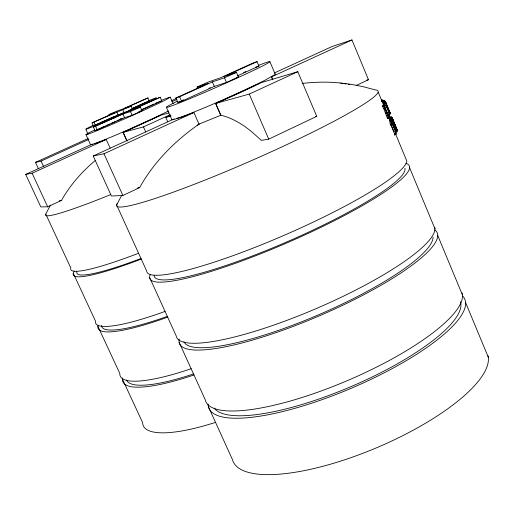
<?xml version="1.0" encoding="UTF-8"?>
<svg xmlns="http://www.w3.org/2000/svg" width="514" height="514" viewBox="0 0 514 514"><rect width="100%" height="100%" fill="white"/><g stroke="black" fill="none" stroke-linecap="round" stroke-linejoin="round"><path stroke-width="0.77" d="M396.198 128.834L396.121 128.211M390.852 120.167L390.878 120.726M395.947 132.027L395.555 132.349M382.525 106.526L383.438 107.805L387.517 118.528L388.841 117.995L384.421 106.488L384.009 105.91L382.525 106.526L382.377 106.16L383.598 104.676M258.722 65.304A56.726 1.889 -23.8 0 1 269.792 61.474L269.651 62.072L265.918 64.25A56.726 1.889 -23.8 0 1 192.088 97.75A56.726 1.889 -23.8 0 1 176.944 101.386M384.112 104.156L382.911 101.2L382.917 100.069L381.619 99.967L382.088 100.468M389.162 116.106C389.271 112.27 387.293 108.46 385.32 105.248C382.628 105.351 388.462 114.815 389.156 116.113M395.909 134.424L396.525 132.965L395.812 132.265L391.083 120.918L389.766 121.452L390.441 124.986L391.764 124.452C389.58 118.753 399.037 134.867 394.431 134.584L394.585 134.957L395.909 134.424L395.754 134.051M394.585 134.957L395.022 133.942M394.431 134.584L394.296 133.177L390.717 124.523M384.196 102.498L384.613 103.719M388.841 117.995C390.948 113.427 387.562 107.805 384.915 104.13L383.701 105.621L382.377 106.16M138.639 253.222A115.335 13.949 -24.1 0 1 70.797 267.955L45.785 214.094L50.481 205.022M121.741 195.243L116.652 204.99L146.683 271.007A141.575 20.971 -23.5 0 0 276.05 238.772A141.575 20.971 -23.5 0 0 406.85 161.12L395.484 133.756M174.175 118.882L93.22 155.986L111.435 196.02L122.891 195.474L139.679 187.559C153.885 161.942 175.145 140.72 199.079 124.099L220.872 115.22L215.739 103.462L241.021 92.237L260.945 82.722M92.263 144.093L25.7 174.4L40.799 206.891L47.686 206.814L61.507 200.383C70.045 185.156 81.797 171.914 95.064 160.644M383.881 104.355L382.853 100.95L384.125 100.391L384.793 101.027L383.47 101.643L384.601 104.74M384.793 101.027L384.851 101.611M173.128 103.642L170.282 97.197L165.245 100.127A46.17 1.253 -23.9 0 1 105.042 127.343A46.17 1.253 -23.9 0 1 94.827 129.881M125.859 112.412A38.627 0.893 -23.9 0 0 151.958 100.339L156.378 97.878A38.627 0.893 -23.9 0 0 148.777 100.667M197.177 125.403L199.079 124.099L198.057 124.793M168.451 111.005L154.38 117.873A46.112 1.664 -24 0 1 110.863 137.18L102.035 140.791A46.112 1.664 -24 0 1 90.483 144.595L85.947 134.61M259.268 83.519L216.972 102.903M160.638 115.303L123.174 132.368L127.106 141.112M297.799 71.709L249.264 94.068L215.578 103.507L220.705 115.258C228.801 116.871 237.462 121.484 244.645 126.309L251.153 131.282L261.401 140.354L268.726 139.146L316.746 116.35L297.799 71.709L260.617 82.818M356.253 85.453L368.474 79.689L351.955 39.963L332.301 46.414L274.161 73.065M381.6 101.085L383.065 100.429M93.22 155.986L103.976 153.77L193.9 112.502L199.008 124.118M351.955 39.963L271.514 76.882L272.741 79.754M126.675 140.406L123.071 132.394L143.477 126.887L170.211 114.673M167.725 121.786L165.804 117.455L170.153 115.464M197.736 88.504L197.113 87.078L208.401 83.255L175.891 97.988L177.857 102.447L180.022 101.457M181.468 100.802L183.633 99.819M208.89 88.337L210.329 87.682M243.642 72.538L245.821 71.549M177.857 102.447L181.558 101.284L214.338 86.378L226.488 82.426L238.445 76.984L236.453 72.371L224.033 76.625L257.051 61.654L258.953 66.094L237.442 75.873M25.7 174.4L32.112 173.231L106.244 139.448L110.163 148.109M113.96 118.644L113.324 117.243L120.443 114.879L93.394 127.08L95.032 130.697L99.414 128.718M100.872 128.057L105.254 126.071M106.719 125.41L109.636 124.092M111.101 123.431L115.483 121.445M116.941 120.79L122.056 118.477L119.91 119.158M141.729 109.578L153.943 104.053M155.382 103.404L158.254 102.106M95.032 130.697L124.561 117.674L132.111 115.277L142.025 110.786L140.367 107.073L132.631 109.675L160.175 97.242L161.769 100.847L140.765 110.349M197.113 87.078L208.337 81.989L219.934 78.025L252.644 63.196L257.051 61.654M175.891 97.988L179.572 96.78L212.391 81.899L224.483 77.807L236.453 72.371M38.46 168.817L35.479 162.379L88.337 138.414M171.458 100.725L176.52 98.425M35.479 162.379L41.075 161.075L88.941 139.358M171.901 101.714L176.983 99.408M123.553 113.176L118.091 115.007L93.4 125.898L92.032 122.872L114.68 112.682L108.82 114.712L116.729 111.152L122.743 109.052L147.948 97.917L149.291 100.937L131.976 108.743M92.032 122.872L131.121 106.122L132.503 109.219L124.234 112.945L122.846 109.848M147.948 97.917L124.844 108.319L131.121 106.122M93.4 125.898L98.515 123.591M99.973 122.936L114.577 116.35M131.982 108.505L146.317 102.035M113.324 117.243L122.724 113.003L130.055 110.542L160.175 97.242M93.394 127.08L122.936 114.05L130.447 111.551L140.367 107.073M381.549 101.303L382.789 100.75M382.917 100.069L381.664 100.622L381.812 100.982M124.439 131.796L160.432 115.361L168.952 112.881M382.853 100.95L383.36 101.213L384.639 100.66M106.244 139.448L105.254 139.853A42.328 1.542 -24 0 1 94.576 143.367M382.859 106.597L384.183 106.051M387.376 117.475L388.7 116.935M387.357 118.156L388.687 117.616M193.9 112.502L192.615 113.022A52.004 2.326 -23.8 0 1 176.932 118.124M390.267 124.677L391.597 124.144L391.083 120.918M394.501 133.794L395.819 133.267M147.036 101.714L149.291 100.937M255.272 67.34L258.953 66.094M129.001 110.401L131.102 109.688M158.974 101.778L161.769 100.847M236.247 77.71L238.445 76.984M138.491 111.93L142.025 110.786M165.804 117.455L171.123 115.965M366.925 80.068L368.474 79.689M59.245 200.865L61.507 200.383M137.367 188.034L139.679 187.559M315.294 116.633L316.746 116.35M302.258 83.429C314.26 82.118 326.384 81.63 338.411 82.85M338.854 82.773L351.223 84.347L363.424 86.744L375.413 89.937A142.796 12.773 -23.7 0 1 255.651 158.781A142.796 12.773 -23.7 0 1 117.186 203.679M340.718 83.191L343.024 83.531M344.56 83.763L346.095 83.988M348.402 84.328L349.938 84.553M390.402 123.797L390.441 124.986M391.263 120.051L390.672 119.723L391.045 122.043M384.356 106.225L387.447 113.337M394.925 131.423L395.279 132.002M391.655 117.757L391.115 116.896L391.141 117.359M384.234 102.267L383.932 101.74L384.748 104.239M392.105 118.387L390.826 116.466L391.083 117.687M384.311 102.62L384.748 103.565M388.462 109.366L390.454 114.024L385.23 101.187L385.982 103.224M391.27 119.878L389.554 117.019L390.91 121.15M32.112 173.231L47.686 206.814M73.277 273.3L95.469 321.07A114.538 19.275 -24.2 0 0 165.097 311.394M97.917 326.345L119.801 373.466A113.755 24.46 -24.3 0 0 191.163 368.705M122.46 379.184L142.616 422.585A113.016 29.247 -24.4 0 0 215.565 422.36M41.075 161.075L43.729 166.806M149.658 277.547L176.206 335.918A140.373 28.893 -23.3 0 0 311.433 310.617A140.373 28.893 -23.3 0 0 434.741 227.124M179.129 342.35L205.234 399.751A139.198 36.545 -23.2 0 0 339.362 383.964A139.198 36.545 -23.2 0 0 462.516 295.152L437.703 235.406M208.401 406.702L232.373 459.413A138.099 43.574 -23 0 0 370.877 450.135A138.099 43.574 -23 0 0 488.017 355.675M93.927 122.229L95.302 125.281M95.668 126.354L97.326 129.997M103.976 153.77L122.891 195.474M85.806 129.181L88.022 134.064M391.013 119.672L389.548 117.224L390.107 117.59L389.785 117.455L390.576 119.807M122.936 114.05L124.561 117.674M116.723 111.968L118.091 115.007M143.477 126.887L145.758 131.989M130.447 111.551L132.111 115.277M166.388 107.355L171.837 119.653A56.636 2.499 -23.8 0 0 188.792 114.127L200.357 109.463A56.636 2.499 -23.8 0 0 254.096 85.607L264.222 80.647L274.996 74.581A56.636 2.499 -23.8 0 0 275.074 73.83L269.792 61.474M391.289 119.383L390.897 118.541L391.475 120.128M179.572 96.78L181.558 101.284M391.559 119.884L390.724 118.079L391.167 119.428M212.391 81.899L214.338 86.378M396.281 128.166L397.181 130.138L392.015 117.533L394.752 124.459M224.483 77.807L226.488 82.426M249.264 94.068L268.726 139.146M386.997 115.399L387.376 116.28M271.565 76.798L272.786 79.657M394.463 124.131L392.253 119.576L393.216 123.187L396.93 131.398L396.692 129.734L393.865 122.84M393.583 121.638L397.071 130.363L397.078 131.931L395.33 129.065L392.683 122.525L392.118 119.087L396.988 129.631L392.195 117.995L396.243 127.954M384.472 104.689L383.894 103.301L384.286 104.612M390.891 121.902L388.815 116.781M378.285 92.34L383.508 104.914M388.732 117.488L390.569 121.921M409.684 167.93L434.928 228.711M465.523 302.393L488.3 357.224M383.701 105.621L383.855 105.987M389.233 118.965L390.12 121.105M390.987 124.394L394.045 131.757M384.016 108.216L384.613 109.649M385.506 111.808L386.399 113.96M383.36 101.213L383.508 101.579M395.247 125.699L395.639 126.74M395.401 126.617L395.671 127.337M384.697 103.777L384.331 102.466M193.386 373.993A109.72 24.145 -24.3 0 1 126.457 379.994M167.718 317.164A114.461 19.802 -24.2 0 1 98.18 325.214M167.198 316.418A110.484 19.108 -24.2 0 1 101.476 325.529M194.003 374.957A113.671 25.019 -24.3 0 1 122.595 377.951M141.305 259.082A115.258 14.488 -24.1 0 1 74.414 271.167M110.594 194.645A116.145 8.468 -24 0 1 45.785 214.094M140.875 258.548A111.255 13.981 -24.1 0 1 76.901 271.688M161.602 100.262A46.17 1.253 -23.9 0 1 170.282 97.197M113.459 117.905A38.627 0.893 -23.9 0 1 93.124 125.377M405.912 163.33A141.453 21.774 -23.5 0 1 288.759 242.1A141.453 21.774 -23.5 0 1 150.319 274.489M462.754 296.122A139.069 37.368 -23.1 0 1 350.13 388.738A139.069 37.368 -23.1 0 1 208.119 404.036M404.955 168.296A136.525 21.01 -23.5 0 1 283.323 243.424A136.525 21.01 -23.5 0 1 154.084 275.575M434.748 229.854A140.258 29.671 -23.3 0 1 318.417 316.251A140.258 29.671 -23.3 0 1 179.245 339.105M433.058 237.179A135.368 28.623 -23.3 0 1 313.868 316.797A135.368 28.623 -23.3 0 1 183.922 341.688M460.435 301.679A134.218 36.051 -23.1 0 1 352.726 385.885A134.218 36.051 -23.1 0 1 214.248 408.058M462.092 292.903A139.198 36.545 -23.2 0 1 462.433 294.381M390.184 113.247L385.506 101.907L390.184 113.247"/></g></svg>
